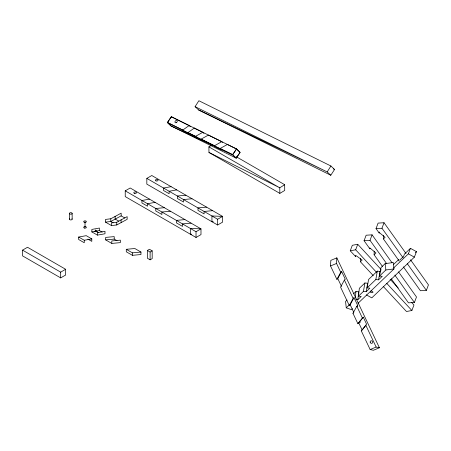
<?xml version="1.0" encoding="UTF-8"?>
<svg xmlns="http://www.w3.org/2000/svg" width="451" height="451" viewBox="0 0 451 451"><rect width="100%" height="100%" fill="white"/><g stroke="black" fill="none" stroke-linecap="round" stroke-linejoin="round"><path stroke-width="0.68" d="M382.696 266.783L374.104 254.759L375.965 252.977L370.327 248.332L369.843 248.8L369.876 247.791M374.104 254.759L374.212 251.235M399.282 261.14L383.412 238.94L385.092 237.333L379.46 232.682L379.15 232.975L379.184 231.972M383.412 238.94L383.525 235.416M330.538 265.96L330.825 260.379L336.829 257.871L379.415 347.76L373.411 350.269L370.147 349.553L361.285 330.854L366.624 324.275L363.258 317.171L357.919 323.75L352.97 313.298L356.809 306.229L357.699 305.451L354.018 297.677L353.127 298.455L349.283 305.524L340.567 287.118L344.406 280.048L345.297 279.27L341.616 271.496L340.725 272.274L336.88 279.344L330.538 265.96L336.542 263.446L336.829 257.871M355.258 298.06L355.98 291.509L358.708 291.791L357.84 299.656L355.794 299.441M358.483 296.155L359.346 288.29L364.904 282.98L367.627 283.262L366.161 291.701L363.433 291.419L358.483 296.155L361.206 296.437L357.84 299.656M363.433 291.419L364.904 282.98M366.161 291.701L369.843 288.178L367.114 287.896L368.585 279.462L377.307 271.124L380.03 271.406L380.948 270.521M367.114 287.896L375.835 279.564L377.307 271.124M375.835 279.564L378.558 279.845L380.03 271.406M378.558 279.845L382.245 276.322L379.517 276.04L380.988 267.601L385.171 263.604L393.283 262.55L393.977 268.92L357.981 303.337M373.214 275.589L360.388 261.738L362.136 260.069L356.217 255.694L355.461 256.416L350.252 250.79L352.321 245.288L357.744 244.29L381.089 269.501M350.252 250.79L355.67 249.792L357.744 244.29M369.843 248.8L364.07 240.721L366.144 235.219L372.081 234.847L392.043 262.781M386.71 263.722L370.006 240.355L372.081 234.847M379.15 232.975L376.033 228.612L378.101 223.104L384.038 222.738L406.041 253.518M403.155 257.882L381.963 228.24L384.038 222.738M393.672 267.894L408.375 253.834L410.444 248.332L416.448 251.641L414.373 257.143L371.787 297.863L366.387 294.881M391.293 278.808L408.482 302.852L414.418 302.486L416.487 296.983L398.56 271.902M383.192 286.362L406.464 311.5L411.887 310.502L413.962 305L411.577 302.429M403.352 266.834L420.439 290.743L426.375 290.371L428.45 284.869L410.523 259.787M96.401 231.837L96.785 231.645M336.88 279.344L337.776 278.566L341.616 271.496M349.283 305.524L350.179 304.746L354.018 297.677M357.062 306.629L357.699 305.451M94.749 231.526L95.618 229.982L98.414 232.834M330.91 165.996L327.195 171.927L330.786 175.253L334.557 169.475L330.91 165.996L198.874 100.731L195.086 106.656L198.615 109.954L330.786 175.253M167.456 122.604L171.312 116.713L236.482 148.948L240.095 152.41L236.228 158.138L170.985 125.902L167.456 122.604L232.671 154.834L236.228 158.138M222.529 142.409L221.757 141.665L208.418 135.075L201.152 139.128L214.49 145.718L216.029 147.201L221.666 149.986L220.127 148.503L227.394 144.45L236.527 148.96L232.671 154.834L170.985 125.902L167.417 122.458L171.374 116.775L189.144 125.553L190.294 126.663M232.564 154.642L236.527 148.96L240.095 152.41L236.132 158.092L232.564 154.642L220.127 148.503M357.919 323.75L363.258 317.171M362.581 329.551L365.411 325.859M347.05 300.045L345.562 301.471L346.255 307.841L351.391 309.64L352.406 308.67M353.499 293.883L355.98 291.509M346.255 307.841L349.209 305.017M379.517 276.04L385.859 269.974L393.977 268.92M393.526 264.506L398.859 259.415M410.444 248.332L404.479 254.037L403.583 256.41L399.902 259.934M415.433 252.611L416.448 251.641M352.97 313.298L353.86 312.52L350.179 304.746M361.285 330.854L362.176 330.076L358.81 322.972M95.319 230.546L95.629 230.5M167.417 122.458L182.796 130.057L189.144 125.553M182.796 130.057L184.335 131.54L189.482 134.082L187.943 132.6L194.291 128.095L202.787 132.295L203.937 133.406M284.666 184.69L279.755 187.802L279.857 193.378L284.711 190.457L284.666 184.69L236.251 156.711M279.857 193.378L208.96 152.449L208.903 146.874L211.107 145.498M22.55 250.136L27.511 247.272L65.632 269.281L65.632 275.025L60.676 277.889L22.55 255.875L22.55 250.136L60.676 272.145L65.632 269.281M125.231 190.852L130.192 187.988L200.988 228.86L200.988 234.605L196.027 237.468L125.231 196.597L125.231 190.852L196.027 231.724L200.988 228.86L190.333 228.437L190.333 234.182L191.664 234.232M146.829 178.382L151.79 175.518L222.585 216.39L222.585 222.134L217.624 224.998L146.829 184.126L146.829 178.382L217.624 219.254L222.585 216.39L211.936 215.967L211.936 221.712L213.267 221.762M111.493 225.59L111.493 222.884L116.77 222.242L127.148 216.632L127.148 219.338L116.77 224.948L111.493 225.59L105.506 222.129L105.506 219.423L110.777 218.78L121.161 213.176L121.161 215.882L124.752 217.957M147.387 250.474L149.461 249.279L152.184 250.852L152.184 258.615L150.11 259.815L147.387 258.243L147.387 250.474L150.11 252.047L152.184 250.852M187.943 132.6L195.52 136.343L202.787 132.295M214.49 145.718L221.757 141.665M121.161 215.882L110.777 221.486L105.506 222.129M370.147 349.553L376.145 347.044L379.415 347.76M171.092 186.663L163.544 188.028L163.544 190.502L169.142 193.733L169.142 191.258L176.691 189.894M149.495 199.133L141.947 200.498L141.947 202.973L147.539 206.203L147.539 203.728L155.088 202.364M99.395 230.534L99.395 228.059L91.846 229.424L91.846 231.899L99.395 230.534L102.191 232.147M78.666 237.034L84.258 240.265L84.258 242.739L78.666 239.509L78.666 237.034L86.214 235.67L91.807 238.9L91.807 241.375L87.894 239.109M97.439 235.129L104.987 233.765L104.987 231.29L97.439 232.654L97.439 235.129L91.846 231.899M84.258 240.265L91.807 238.9M185.925 195.221L177.373 196.016L177.373 198.485L183.495 202.02L183.495 199.551L192.047 198.756M164.322 207.691L155.775 208.486L155.775 210.955L161.898 214.49L161.898 212.021L170.444 211.226M206.541 207.127L197.989 207.917L197.989 210.391L204.111 213.926L204.111 211.451L212.663 210.662M184.938 219.598L176.392 220.387L176.392 222.862L182.514 226.396L182.514 223.921L191.061 223.132M114.221 239.092L114.221 236.617L105.669 237.412L105.669 239.881L114.221 239.092L117.006 240.699M111.792 243.416L120.344 242.627L120.344 240.152L111.792 240.947L111.792 243.416L105.669 239.881M126.291 249.313L134.838 248.524L140.96 252.058L140.96 254.533L132.414 255.322L126.291 251.788L126.291 249.313L132.414 252.848L140.96 252.058M376.033 228.612L381.963 228.24M364.07 240.721L370.006 240.355M198.615 109.954L327.195 171.927L195.086 106.656M333.3 168.854L334.557 169.475M208.96 152.449L279.755 187.802L208.903 146.874M408.375 253.834L414.373 257.143M118.703 221.063L115.106 218.989L115.106 216.283M113.173 222.867L110.777 221.486L110.777 218.78M96.689 231.837L95.618 231.216L95.618 230.32M171.312 116.713L172.209 117.576M194.291 128.095L195.058 128.839M201.152 139.128L202.691 140.611L197.059 137.826L195.52 136.343M171.374 116.775L172.271 117.638M390.143 279.276L398.239 288.02M355.67 249.792L376.636 272.432M386.637 283.234L411.887 310.502M407.225 263.581L426.375 290.371M394.862 275.121L414.418 302.486M336.542 263.446L340.725 272.274M344.406 280.048L353.127 298.455M356.809 306.229L362.362 317.949M365.727 325.053L376.145 347.044M359.616 321.151L360.219 322.42M337.776 278.566L341.458 286.34M385.171 263.604L385.859 269.974M360.377 258.338L360.388 261.738M355.461 255.446L355.461 256.416M217.624 219.254L217.624 224.998M196.027 231.724L196.027 237.468M150.11 252.047L150.11 259.815M132.414 252.848L132.414 255.322M121.099 219.738L121.099 222.444M116.77 222.242L116.77 224.948M85.019 221.627L85.019 227.372M72.143 213.43A1.347 0.778 0 0 1 70.102 214.078A1.347 0.778 0 0 1 70.147 212.737A1.347 0.778 0 0 1 72.143 213.43L72.143 219.175M69.454 213.402L69.454 219.147M60.676 272.145L60.676 277.889M71.957 218.758A1.347 0.778 0 0 1 71.636 219.767A1.347 0.778 0 0 1 69.866 219.722A1.347 0.778 0 0 1 69.708 218.701M156.029 180.896A1.347 0.778 0 0 0 158.07 180.248A1.347 0.778 0 0 0 156.074 179.549A1.347 0.778 0 0 0 156.029 180.896M370.181 342.202A1.347 1.24 49 0 0 372.284 343.121A1.347 1.24 49 0 0 371.872 340.883A1.347 1.24 49 0 0 370.181 342.202M134.426 193.366A1.347 0.778 0 0 0 136.467 192.718A1.347 0.778 0 0 0 134.471 192.019A1.347 0.778 0 0 0 134.426 193.366M84.326 222.292A1.347 0.778 0 0 0 86.366 221.644A1.347 0.778 0 0 0 84.371 220.945A1.347 0.778 0 0 0 84.326 222.292M84.326 228.037A1.347 0.778 0 0 0 86.366 227.383A1.347 0.778 0 0 0 84.371 226.69A1.347 0.778 0 0 0 84.326 228.037M176.211 122.672A1.347 0.953 -46 0 0 177.063 120.654A1.347 0.953 -46 0 0 175.061 121.482A1.347 0.953 -46 0 0 176.211 122.672M370.733 292.147A1.347 0.739 20.6 0 0 372.909 292.406A1.347 0.739 20.6 0 0 371.404 291.042A1.347 0.739 20.6 0 0 370.733 292.147"/></g></svg>
